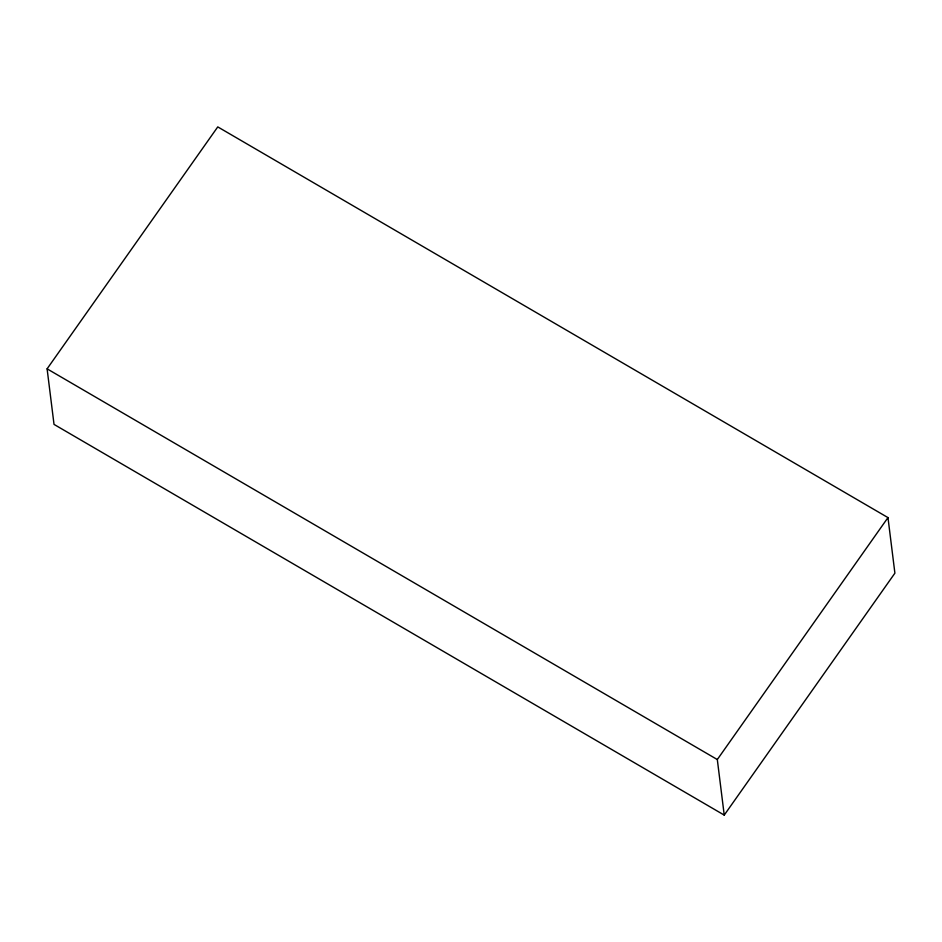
<?xml version="1.0" encoding="UTF-8"?>
<svg xmlns="http://www.w3.org/2000/svg" width="942" height="942" viewBox="0 0 942 942"><rect width="100%" height="100%" fill="white"/><g stroke="black" fill="none" stroke-linecap="round" stroke-linejoin="round"><path stroke-width="1.41" d="M47.1 368.84L217.767 126.899L887.976 517.605L894.9 573.16L724.233 815.101L54.024 424.395L47.1 368.84L717.309 759.546L724.233 815.101M717.309 759.546L887.976 517.605"/></g></svg>
